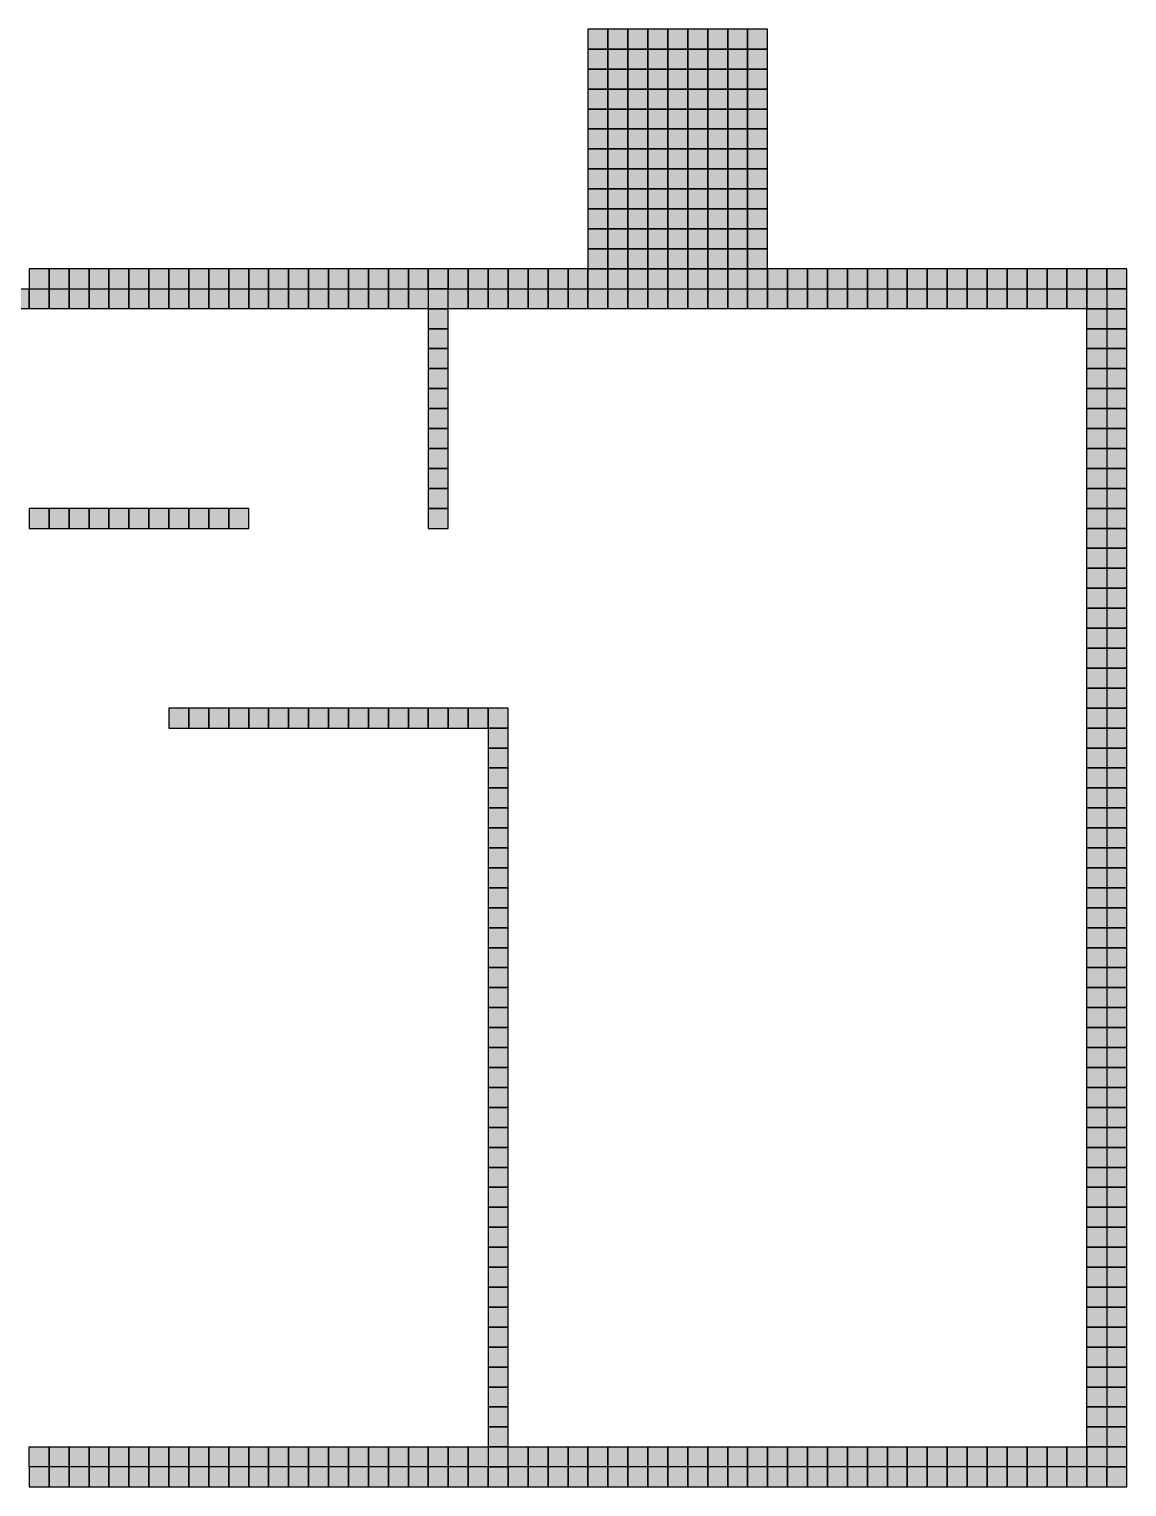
# Model space of a CAD drawing. Header units: inches. Extents: x 0.37 to 8.87, y 0.17 to 7.47.
# Drawn here: x 3.37 to 8.87, y 0.17 to 7.47 of the extents above; entities that cross this region are included whole.
import ezdxf

# ---------------------------------------------------------------- set-up
doc = ezdxf.new("R2010")
doc.units = ezdxf.units.IN
doc.header["$MEASUREMENT"] = 0
doc.layers.add('GRILLA PIXEL', color=7, linetype='Continuous')

# ---------------------------------------------------------------- blocks, each defined once
blk = doc.blocks.new('0-255-255-31-Muro alto')
at = {"layer": 'GRILLA PIXEL', "true_color": 0xffff1f}
h = blk.add_hatch(color=2, dxfattribs=at)
h.dxf.hatch_style = 1
h.paths.add_polyline_path([(0, 0), (-0.1, 0), (-0.1, -0.1), (0, -0.1)])
blk.add_lwpolyline([(-0.1, 0), (-0.1, -0.1), (0, -0.1), (0, 0)], close=True)
blk = doc.blocks.new('0-3-160-22-Ventana comun')
at = {"layer": 'GRILLA PIXEL', "true_color": 0x03a016}
h = blk.add_hatch(color=104, dxfattribs=at)
h.dxf.hatch_style = 1
h.paths.add_polyline_path([(0, 0), (-0.1, 0), (-0.1, -0.1), (0, -0.1)])
blk.add_lwpolyline([(-0.1, 0), (-0.1, -0.1), (0, -0.1), (0, 0)], close=True)
blk = doc.blocks.new('0-203-204-205-Ventana principal')
at = {"layer": 'GRILLA PIXEL', "true_color": 0xcbcccd}
h = blk.add_hatch(color=254, dxfattribs=at)
h.dxf.hatch_style = 1
h.paths.add_polyline_path([(0, 0), (-0.1, 0), (-0.1, -0.1), (0, -0.1)])
blk.add_lwpolyline([(-0.1, 0), (-0.1, -0.1), (0, -0.1), (0, 0)], close=True)
blk = doc.blocks.new('0-5-68-255-Muro inicio conexion')
at = {"layer": 'GRILLA PIXEL', "true_color": 0x0544ff}
h = blk.add_hatch(color=160, dxfattribs=at)
h.dxf.hatch_style = 1
h.paths.add_polyline_path([(0, 0), (-0.1, 0), (-0.1, -0.1), (0, -0.1)])
blk.add_lwpolyline([(-0.1, 0), (-0.1, -0.1), (0, -0.1), (0, 0)], close=True)
blk = doc.blocks.new('0-63-149-253-Muro fichas extremo')
at = {"layer": 'GRILLA PIXEL', "true_color": 0x3f95fd}
h = blk.add_hatch(color=153, dxfattribs=at)
h.dxf.hatch_style = 1
h.paths.add_polyline_path([(0, 0), (-0.1, 0), (-0.1, -0.1), (0, -0.1)])
blk.add_lwpolyline([(-0.1, 0), (-0.1, -0.1), (0, -0.1), (0, 0)], close=True)
blk = doc.blocks.new('1-125-217-63-auxiliar  ingresos')
at = {"layer": 'GRILLA PIXEL', "true_color": 0x7dd93f}
h = blk.add_hatch(color=83, dxfattribs=at)
h.dxf.hatch_style = 1
h.paths.add_polyline_path([(0, 0), (-0.1, 0), (-0.1, -0.1), (0, -0.1)])
blk.add_lwpolyline([(-0.1, 0), (-0.1, -0.1), (0, -0.1), (0, 0)], close=True)
blk = doc.blocks.new('0-255-31-255-Puerta ingreso')
at = {"layer": 'GRILLA PIXEL', "true_color": 0xff1fff}
h = blk.add_hatch(color=6, dxfattribs=at)
h.dxf.hatch_style = 1
h.paths.add_polyline_path([(0, 0), (-0.1, 0), (-0.1, -0.1), (0, -0.1)])
blk.add_lwpolyline([(-0.1, 0), (-0.1, -0.1), (0, -0.1), (0, 0)], close=True)
blk = doc.blocks.new('0-41-168-149-Muro sanitario')
at = {"layer": 'GRILLA PIXEL', "true_color": 0x29a895}
h = blk.add_hatch(color=135, dxfattribs=at)
h.dxf.hatch_style = 1
h.paths.add_polyline_path([(0, 0), (-0.1, 0), (-0.1, -0.1), (0, -0.1)])
blk.add_lwpolyline([(-0.1, 0), (-0.1, -0.1), (0, -0.1), (0, 0)], close=True)
blk = doc.blocks.new('0-0-28-112-Muro auxiliar fichas esquinas')
at = {"layer": 'GRILLA PIXEL', "true_color": 0x001c70}
h = blk.add_hatch(color=166, dxfattribs=at)
h.dxf.hatch_style = 1
h.paths.add_polyline_path([(0, 0), (-0.1, 0), (-0.1, -0.1), (0, -0.1)])
blk.add_lwpolyline([(-0.1, 0), (-0.1, -0.1), (0, -0.1), (0, 0)], close=True)
blk = doc.blocks.new('1-99-100-102-auxiliar lado interno')
at = {"lineweight": 70, "true_color": 0x636466}
h = blk.add_hatch(color=251, dxfattribs=at)
h.dxf.hatch_style = 1
h.paths.add_polyline_path([(-0.1, -0.1), (-0.1, 0), (0, 0), (0, -0.1)])
blk.add_lwpolyline([(0, 0), (0, -0.1), (-0.1, -0.1), (-0.1, 0)], close=True)
blk = doc.blocks.new('pixel extremo ventana')
h = blk.add_hatch(color=136)
h.dxf.hatch_style = 1
h.paths.add_polyline_path([(0, 0), (-0.1, 0), (-0.1, -0.1), (0, -0.1)])
blk.add_lwpolyline([(-0.1, 0), (-0.1, -0.1), (0, -0.1), (0, 0)], close=True)

msp = doc.modelspace()

# ---------------------------------------------------------------- block references
for name, p in [('1-125-217-63-auxiliar  ingresos', (6.2655, 7.4671)), ('1-125-217-63-auxiliar  ingresos', (6.3655, 7.4671)), ('1-125-217-63-auxiliar  ingresos', (6.4655, 7.4671)), ('1-125-217-63-auxiliar  ingresos', (6.5655, 7.4671)), ('1-125-217-63-auxiliar  ingresos', (6.6655, 7.4671)), ('1-125-217-63-auxiliar  ingresos', (6.7655, 7.4671)), ('1-125-217-63-auxiliar  ingresos', (6.8655, 7.4671)), ('1-125-217-63-auxiliar  ingresos', (6.9655, 7.4671)), ('1-125-217-63-auxiliar  ingresos', (7.0655, 7.4671)), ('1-125-217-63-auxiliar  ingresos', (6.2655, 7.3671)), ('1-125-217-63-auxiliar  ingresos', (6.3655, 7.3671)), ('1-125-217-63-auxiliar  ingresos', (6.4655, 7.3671)), ('1-125-217-63-auxiliar  ingresos', (6.5655, 7.3671)), ('1-125-217-63-auxiliar  ingresos', (6.6655, 7.3671)), ('1-125-217-63-auxiliar  ingresos', (6.7655, 7.3671)), ('1-125-217-63-auxiliar  ingresos', (6.8655, 7.3671)), ('1-125-217-63-auxiliar  ingresos', (6.9655, 7.3671)), ('1-125-217-63-auxiliar  ingresos', (7.0655, 7.3671)), ('1-125-217-63-auxiliar  ingresos', (6.2655, 7.2671)), ('1-125-217-63-auxiliar  ingresos', (6.3655, 7.2671)), ('1-125-217-63-auxiliar  ingresos', (6.4655, 7.2671)), ('1-125-217-63-auxiliar  ingresos', (6.5655, 7.2671)), ('1-125-217-63-auxiliar  ingresos', (6.6655, 7.2671)), ('1-125-217-63-auxiliar  ingresos', (6.7655, 7.2671)), ('1-125-217-63-auxiliar  ingresos', (6.8655, 7.2671)), ('1-125-217-63-auxiliar  ingresos', (6.9655, 7.2671)), ('1-125-217-63-auxiliar  ingresos', (7.0655, 7.2671)), ('1-125-217-63-auxiliar  ingresos', (6.2655, 7.1671)), ('1-125-217-63-auxiliar  ingresos', (6.3655, 7.1671)), ('1-125-217-63-auxiliar  ingresos', (6.4655, 7.1671)), ('1-125-217-63-auxiliar  ingresos', (6.5655, 7.1671)), ('1-125-217-63-auxiliar  ingresos', (6.6655, 7.1671)), ('1-125-217-63-auxiliar  ingresos', (6.7655, 7.1671)), ('1-125-217-63-auxiliar  ingresos', (6.8655, 7.1671)), ('1-125-217-63-auxiliar  ingresos', (6.9655, 7.1671)), ('1-125-217-63-auxiliar  ingresos', (7.0655, 7.1671)), ('1-125-217-63-auxiliar  ingresos', (6.2655, 7.0671)), ('1-125-217-63-auxiliar  ingresos', (6.3655, 7.0671)), ('1-125-217-63-auxiliar  ingresos', (6.4655, 7.0671)), ('1-125-217-63-auxiliar  ingresos', (6.5655, 7.0671)), ('1-125-217-63-auxiliar  ingresos', (6.6655, 7.0671)), ('1-125-217-63-auxiliar  ingresos', (6.7655, 7.0671)), ('1-125-217-63-auxiliar  ingresos', (6.8655, 7.0671)), ('1-125-217-63-auxiliar  ingresos', (6.9655, 7.0671)), ('1-125-217-63-auxiliar  ingresos', (7.0655, 7.0671)), ('1-125-217-63-auxiliar  ingresos', (6.2655, 6.9671)), ('1-125-217-63-auxiliar  ingresos', (6.3655, 6.9671)), ('1-125-217-63-auxiliar  ingresos', (6.4655, 6.9671)), ('1-125-217-63-auxiliar  ingresos', (6.5655, 6.9671)), ('1-125-217-63-auxiliar  ingresos', (6.6655, 6.9671)), ('1-125-217-63-auxiliar  ingresos', (6.7655, 6.9671)), ('1-125-217-63-auxiliar  ingresos', (6.8655, 6.9671)), ('1-125-217-63-auxiliar  ingresos', (6.9655, 6.9671)), ('1-125-217-63-auxiliar  ingresos', (7.0655, 6.9671)), ('1-125-217-63-auxiliar  ingresos', (6.2655, 6.8671)), ('1-125-217-63-auxiliar  ingresos', (6.3655, 6.8671)), ('1-125-217-63-auxiliar  ingresos', (6.4655, 6.8671)), ('1-125-217-63-auxiliar  ingresos', (6.5655, 6.8671)), ('1-125-217-63-auxiliar  ingresos', (6.6655, 6.8671)), ('1-125-217-63-auxiliar  ingresos', (6.7655, 6.8671)), ('1-125-217-63-auxiliar  ingresos', (6.8655, 6.8671)), ('1-125-217-63-auxiliar  ingresos', (6.9655, 6.8671)), ('1-125-217-63-auxiliar  ingresos', (7.0655, 6.8671)), ('1-125-217-63-auxiliar  ingresos', (6.2655, 6.7671)), ('1-125-217-63-auxiliar  ingresos', (6.3655, 6.7671)), ('1-125-217-63-auxiliar  ingresos', (6.4655, 6.7671)), ('1-125-217-63-auxiliar  ingresos', (6.5655, 6.7671)), ('1-125-217-63-auxiliar  ingresos', (6.6655, 6.7671)), ('1-125-217-63-auxiliar  ingresos', (6.7655, 6.7671)), ('1-125-217-63-auxiliar  ingresos', (6.8655, 6.7671)), ('1-125-217-63-auxiliar  ingresos', (6.9655, 6.7671)), ('1-125-217-63-auxiliar  ingresos', (7.0655, 6.7671)), ('1-125-217-63-auxiliar  ingresos', (6.2655, 6.6671)), ('1-125-217-63-auxiliar  ingresos', (6.3655, 6.6671)), ('1-125-217-63-auxiliar  ingresos', (6.4655, 6.6671)), ('1-125-217-63-auxiliar  ingresos', (6.5655, 6.6671)), ('1-125-217-63-auxiliar  ingresos', (6.6655, 6.6671)), ('1-125-217-63-auxiliar  ingresos', (6.7655, 6.6671)), ('1-125-217-63-auxiliar  ingresos', (6.8655, 6.6671)), ('1-125-217-63-auxiliar  ingresos', (6.9655, 6.6671)), ('1-125-217-63-auxiliar  ingresos', (7.0655, 6.6671)), ('1-125-217-63-auxiliar  ingresos', (6.2655, 6.5671)), ('1-125-217-63-auxiliar  ingresos', (6.3655, 6.5671)), ('1-125-217-63-auxiliar  ingresos', (6.4655, 6.5671)), ('1-125-217-63-auxiliar  ingresos', (6.5655, 6.5671)), ('1-125-217-63-auxiliar  ingresos', (6.6655, 6.5671)), ('1-125-217-63-auxiliar  ingresos', (6.7655, 6.5671)), ('1-125-217-63-auxiliar  ingresos', (6.8655, 6.5671)), ('1-125-217-63-auxiliar  ingresos', (6.9655, 6.5671)), ('1-125-217-63-auxiliar  ingresos', (7.0655, 6.5671)), ('1-125-217-63-auxiliar  ingresos', (6.2655, 6.4671)), ('1-125-217-63-auxiliar  ingresos', (6.3655, 6.4671)), ('1-125-217-63-auxiliar  ingresos', (6.4655, 6.4671)), ('1-125-217-63-auxiliar  ingresos', (6.5655, 6.4671)), ('1-125-217-63-auxiliar  ingresos', (6.6655, 6.4671)), ('1-125-217-63-auxiliar  ingresos', (6.7655, 6.4671)), ('1-125-217-63-auxiliar  ingresos', (6.8655, 6.4671)), ('1-125-217-63-auxiliar  ingresos', (6.9655, 6.4671)), ('1-125-217-63-auxiliar  ingresos', (7.0655, 6.4671)), ('1-125-217-63-auxiliar  ingresos', (6.2655, 6.3671)), ('1-125-217-63-auxiliar  ingresos', (6.3655, 6.3671)), ('1-125-217-63-auxiliar  ingresos', (6.4655, 6.3671)), ('1-125-217-63-auxiliar  ingresos', (6.5655, 6.3671)), ('1-125-217-63-auxiliar  ingresos', (6.6655, 6.3671)), ('1-125-217-63-auxiliar  ingresos', (6.7655, 6.3671)), ('1-125-217-63-auxiliar  ingresos', (6.8655, 6.3671)), ('1-125-217-63-auxiliar  ingresos', (6.9655, 6.3671)), ('1-125-217-63-auxiliar  ingresos', (7.0655, 6.3671)), ('0-255-255-31-Muro alto', (3.4655, 6.2671)), ('0-255-255-31-Muro alto', (3.5655, 6.2671)), ('0-255-255-31-Muro alto', (3.6655, 6.2671)), ('0-255-255-31-Muro alto', (3.7655, 6.2671)), ('0-255-255-31-Muro alto', (3.8655, 6.2671)), ('0-255-255-31-Muro alto', (3.9655, 6.2671)), ('0-255-255-31-Muro alto', (4.0655, 6.2671)), ('0-255-255-31-Muro alto', (4.1655, 6.2671)), ('0-255-255-31-Muro alto', (4.2655, 6.2671)), ('0-255-255-31-Muro alto', (4.3655, 6.2671)), ('0-255-255-31-Muro alto', (4.4655, 6.2671)), ('0-255-255-31-Muro alto', (4.5655, 6.2671)), ('0-255-255-31-Muro alto', (4.6655, 6.2671)), ('0-255-255-31-Muro alto', (4.7655, 6.2671)), ('0-255-255-31-Muro alto', (4.8655, 6.2671)), ('0-255-255-31-Muro alto', (4.9655, 6.2671)), ('0-255-255-31-Muro alto', (5.0655, 6.2671)), ('0-255-255-31-Muro alto', (5.1655, 6.2671)), ('0-255-255-31-Muro alto', (5.2655, 6.2671)), ('0-255-255-31-Muro alto', (5.3655, 6.2671)), ('0-255-255-31-Muro alto', (5.4655, 6.2671)), ('0-255-255-31-Muro alto', (5.5655, 6.2671)), ('0-255-255-31-Muro alto', (5.6655, 6.2671)), ('0-255-255-31-Muro alto', (5.7655, 6.2671)), ('0-255-255-31-Muro alto', (5.8655, 6.2671)), ('0-255-255-31-Muro alto', (5.9655, 6.2671)), ('0-255-255-31-Muro alto', (6.0655, 6.2671)), ('0-255-255-31-Muro alto', (6.1655, 6.2671)), ('0-255-31-255-Puerta ingreso', (6.2655, 6.2671)), ('0-255-31-255-Puerta ingreso', (6.3655, 6.2671)), ('0-255-31-255-Puerta ingreso', (6.4655, 6.2671)), ('0-255-31-255-Puerta ingreso', (6.5655, 6.2671)), ('0-255-31-255-Puerta ingreso', (6.6655, 6.2671)), ('0-255-31-255-Puerta ingreso', (6.7655, 6.2671)), ('0-255-31-255-Puerta ingreso', (6.8655, 6.2671)), ('0-255-31-255-Puerta ingreso', (6.9655, 6.2671)), ('0-255-31-255-Puerta ingreso', (7.0655, 6.2671)), ('0-255-255-31-Muro alto', (7.1655, 6.2671)), ('0-41-168-149-Muro sanitario', (7.2655, 6.2671)), ('0-41-168-149-Muro sanitario', (7.3655, 6.2671)), ('0-41-168-149-Muro sanitario', (7.4655, 6.2671)), ('0-41-168-149-Muro sanitario', (7.5655, 6.2671)), ('0-41-168-149-Muro sanitario', (7.6655, 6.2671)), ('0-41-168-149-Muro sanitario', (7.7655, 6.2671)), ('0-41-168-149-Muro sanitario', (7.8655, 6.2671)), ('0-41-168-149-Muro sanitario', (7.9655, 6.2671)), ('0-41-168-149-Muro sanitario', (8.0655, 6.2671)), ('0-41-168-149-Muro sanitario', (8.1655, 6.2671)), ('0-41-168-149-Muro sanitario', (8.2655, 6.2671)), ('0-41-168-149-Muro sanitario', (8.3655, 6.2671)), ('0-41-168-149-Muro sanitario', (8.4655, 6.2671)), ('0-41-168-149-Muro sanitario', (8.5655, 6.2671)), ('0-41-168-149-Muro sanitario', (8.6655, 6.2671)), ('0-41-168-149-Muro sanitario', (8.7655, 6.2671)), ('0-5-68-255-Muro inicio conexion', (8.8655, 6.2671)), ('1-99-100-102-auxiliar lado interno', (3.3655, 6.1671)), ('1-99-100-102-auxiliar lado interno', (3.4655, 6.1671)), ('1-99-100-102-auxiliar lado interno', (3.5655, 6.1671)), ('1-99-100-102-auxiliar lado interno', (3.6655, 6.1671)), ('1-99-100-102-auxiliar lado interno', (3.7655, 6.1671)), ('1-99-100-102-auxiliar lado interno', (3.8655, 6.1671)), ('1-99-100-102-auxiliar lado interno', (3.9655, 6.1671)), ('1-99-100-102-auxiliar lado interno', (4.0655, 6.1671)), ('1-99-100-102-auxiliar lado interno', (4.1655, 6.1671)), ('1-99-100-102-auxiliar lado interno', (4.2655, 6.1671)), ('1-99-100-102-auxiliar lado interno', (4.3655, 6.1671)), ('1-99-100-102-auxiliar lado interno', (4.4655, 6.1671)), ('1-99-100-102-auxiliar lado interno', (4.5655, 6.1671)), ('1-99-100-102-auxiliar lado interno', (4.6655, 6.1671)), ('1-99-100-102-auxiliar lado interno', (4.7655, 6.1671)), ('1-99-100-102-auxiliar lado interno', (4.8655, 6.1671)), ('1-99-100-102-auxiliar lado interno', (4.9655, 6.1671)), ('1-99-100-102-auxiliar lado interno', (5.0655, 6.1671)), ('1-99-100-102-auxiliar lado interno', (5.1655, 6.1671)), ('1-99-100-102-auxiliar lado interno', (5.2655, 6.1671)), ('1-99-100-102-auxiliar lado interno', (5.3655, 6.1671)), ('0-255-255-31-Muro alto', (5.4655, 6.1671)), ('1-99-100-102-auxiliar lado interno', (5.5655, 6.1671)), ('1-99-100-102-auxiliar lado interno', (5.6655, 6.1671)), ('1-99-100-102-auxiliar lado interno', (5.7655, 6.1671)), ('1-99-100-102-auxiliar lado interno', (5.8655, 6.1671)), ('1-99-100-102-auxiliar lado interno', (5.9655, 6.1671)), ('1-99-100-102-auxiliar lado interno', (6.0655, 6.1671)), ('1-99-100-102-auxiliar lado interno', (6.1655, 6.1671)), ('1-99-100-102-auxiliar lado interno', (6.2655, 6.1671)), ('1-99-100-102-auxiliar lado interno', (6.3655, 6.1671)), ('1-99-100-102-auxiliar lado interno', (6.4655, 6.1671)), ('1-99-100-102-auxiliar lado interno', (6.5655, 6.1671)), ('1-99-100-102-auxiliar lado interno', (6.6655, 6.1671)), ('1-99-100-102-auxiliar lado interno', (6.7655, 6.1671)), ('1-99-100-102-auxiliar lado interno', (6.8655, 6.1671)), ('1-99-100-102-auxiliar lado interno', (6.9655, 6.1671)), ('1-99-100-102-auxiliar lado interno', (7.0655, 6.1671)), ('1-99-100-102-auxiliar lado interno', (7.1655, 6.1671)), ('1-99-100-102-auxiliar lado interno', (7.2655, 6.1671)), ('1-99-100-102-auxiliar lado interno', (7.3655, 6.1671)), ('1-99-100-102-auxiliar lado interno', (7.4655, 6.1671)), ('1-99-100-102-auxiliar lado interno', (7.5655, 6.1671)), ('1-99-100-102-auxiliar lado interno', (7.6655, 6.1671)), ('1-99-100-102-auxiliar lado interno', (7.7655, 6.1671)), ('1-99-100-102-auxiliar lado interno', (7.8655, 6.1671)), ('1-99-100-102-auxiliar lado interno', (7.9655, 6.1671)), ('1-99-100-102-auxiliar lado interno', (8.0655, 6.1671)), ('1-99-100-102-auxiliar lado interno', (8.1655, 6.1671)), ('1-99-100-102-auxiliar lado interno', (8.2655, 6.1671)), ('1-99-100-102-auxiliar lado interno', (8.3655, 6.1671)), ('1-99-100-102-auxiliar lado interno', (8.4655, 6.1671)), ('1-99-100-102-auxiliar lado interno', (8.5655, 6.1671)), ('1-99-100-102-auxiliar lado interno', (8.6655, 6.1671)), ('1-99-100-102-auxiliar lado interno', (8.7655, 6.1671)), ('0-5-68-255-Muro inicio conexion', (8.8655, 6.1671)), ('0-255-255-31-Muro alto', (5.4655, 6.0671)), ('1-99-100-102-auxiliar lado interno', (8.7655, 6.0671)), ('0-63-149-253-Muro fichas extremo', (8.8655, 6.0671)), ('0-255-255-31-Muro alto', (5.4655, 5.9671)), ('1-99-100-102-auxiliar lado interno', (8.7655, 5.9671)), ('0-255-255-31-Muro alto', (8.8655, 5.9671)), ('0-255-255-31-Muro alto', (5.4655, 5.8671)), ('1-99-100-102-auxiliar lado interno', (8.7655, 5.8671)), ('0-255-255-31-Muro alto', (8.8655, 5.8671)), ('0-255-255-31-Muro alto', (5.4655, 5.7671)), ('1-99-100-102-auxiliar lado interno', (8.7655, 5.7671)), ('0-255-255-31-Muro alto', (8.8655, 5.7671)), ('0-255-255-31-Muro alto', (5.4655, 5.6671)), ('1-99-100-102-auxiliar lado interno', (8.7655, 5.6671)), ('0-255-255-31-Muro alto', (8.8655, 5.6671)), ('0-255-255-31-Muro alto', (5.4655, 5.5671)), ('1-99-100-102-auxiliar lado interno', (8.7655, 5.5671)), ('0-255-255-31-Muro alto', (8.8655, 5.5671)), ('0-255-255-31-Muro alto', (5.4655, 5.4671)), ('1-99-100-102-auxiliar lado interno', (8.7655, 5.4671)), ('0-255-255-31-Muro alto', (8.8655, 5.4671)), ('0-255-255-31-Muro alto', (5.4655, 5.3671)), ('1-99-100-102-auxiliar lado interno', (8.7655, 5.3671)), ('0-255-255-31-Muro alto', (8.8655, 5.3671)), ('0-255-255-31-Muro alto', (5.4655, 5.2671)), ('1-99-100-102-auxiliar lado interno', (8.7655, 5.2671)), ('0-255-255-31-Muro alto', (8.8655, 5.2671)), ('0-255-255-31-Muro alto', (5.4655, 5.1671)), ('1-99-100-102-auxiliar lado interno', (8.7655, 5.1671)), ('0-255-255-31-Muro alto', (8.8655, 5.1671)), ('0-255-255-31-Muro alto', (3.4655, 5.0671)), ('0-255-255-31-Muro alto', (3.5655, 5.0671)), ('0-255-255-31-Muro alto', (3.6655, 5.0671)), ('0-255-255-31-Muro alto', (3.7655, 5.0671)), ('0-255-255-31-Muro alto', (3.8655, 5.0671)), ('0-255-255-31-Muro alto', (3.9655, 5.0671)), ('0-255-255-31-Muro alto', (4.0655, 5.0671)), ('0-255-255-31-Muro alto', (4.1655, 5.0671)), ('0-255-255-31-Muro alto', (4.2655, 5.0671)), ('0-255-255-31-Muro alto', (4.3655, 5.0671)), ('0-255-255-31-Muro alto', (4.4655, 5.0671)), ('0-255-255-31-Muro alto', (5.4655, 5.0671)), ('1-99-100-102-auxiliar lado interno', (8.7655, 5.0671)), ('0-255-255-31-Muro alto', (8.8655, 5.0671)), ('1-99-100-102-auxiliar lado interno', (8.7655, 4.9671)), ('0-255-255-31-Muro alto', (8.8655, 4.9671)), ('1-99-100-102-auxiliar lado interno', (8.7655, 4.8671)), ('0-255-255-31-Muro alto', (8.8655, 4.8671)), ('1-99-100-102-auxiliar lado interno', (8.7655, 4.7671)), ('0-255-255-31-Muro alto', (8.8655, 4.7671)), ('1-99-100-102-auxiliar lado interno', (8.7655, 4.6671)), ('0-255-255-31-Muro alto', (8.8655, 4.6671)), ('1-99-100-102-auxiliar lado interno', (8.7655, 4.5671)), ('0-255-255-31-Muro alto', (8.8655, 4.5671)), ('1-99-100-102-auxiliar lado interno', (8.7655, 4.4671)), ('0-255-255-31-Muro alto', (8.8655, 4.4671)), ('1-99-100-102-auxiliar lado interno', (8.7655, 4.3671)), ('0-255-255-31-Muro alto', (8.8655, 4.3671)), ('1-99-100-102-auxiliar lado interno', (8.7655, 4.2671)), ('0-255-255-31-Muro alto', (8.8655, 4.2671)), ('1-99-100-102-auxiliar lado interno', (8.7655, 4.1671)), ('0-255-255-31-Muro alto', (8.8655, 4.1671)), ('0-255-255-31-Muro alto', (4.1655, 4.0671)), ('0-255-255-31-Muro alto', (4.2655, 4.0671)), ('0-255-255-31-Muro alto', (4.3655, 4.0671)), ('0-255-255-31-Muro alto', (4.4655, 4.0671)), ('0-255-255-31-Muro alto', (4.5655, 4.0671)), ('0-255-255-31-Muro alto', (4.6655, 4.0671)), ('0-255-255-31-Muro alto', (4.7655, 4.0671)), ('0-255-255-31-Muro alto', (4.8655, 4.0671)), ('0-255-255-31-Muro alto', (4.9655, 4.0671)), ('0-255-255-31-Muro alto', (5.0655, 4.0671)), ('0-255-255-31-Muro alto', (5.1655, 4.0671)), ('0-255-255-31-Muro alto', (5.2655, 4.0671)), ('0-255-255-31-Muro alto', (5.3655, 4.0671)), ('0-255-255-31-Muro alto', (5.4655, 4.0671)), ('0-255-255-31-Muro alto', (5.5655, 4.0671)), ('0-255-255-31-Muro alto', (5.6655, 4.0671)), ('0-255-255-31-Muro alto', (5.7655, 4.0671)), ('1-99-100-102-auxiliar lado interno', (8.7655, 4.0671)), ('0-255-255-31-Muro alto', (8.8655, 4.0671)), ('0-255-255-31-Muro alto', (5.7655, 3.9671)), ('1-99-100-102-auxiliar lado interno', (8.7655, 3.9671)), ('0-255-255-31-Muro alto', (8.8655, 3.9671)), ('0-255-255-31-Muro alto', (5.7655, 3.8671)), ('1-99-100-102-auxiliar lado interno', (8.7655, 3.8671)), ('0-255-255-31-Muro alto', (8.8655, 3.8671)), ('0-255-255-31-Muro alto', (5.7655, 3.7671)), ('1-99-100-102-auxiliar lado interno', (8.7655, 3.7671)), ('0-255-255-31-Muro alto', (8.8655, 3.7671)), ('0-255-255-31-Muro alto', (5.7655, 3.6671)), ('1-99-100-102-auxiliar lado interno', (8.7655, 3.6671)), ('0-255-255-31-Muro alto', (8.8655, 3.6671)), ('0-255-255-31-Muro alto', (5.7655, 3.5671)), ('1-99-100-102-auxiliar lado interno', (8.7655, 3.5671)), ('0-255-255-31-Muro alto', (8.8655, 3.5671)), ('0-255-255-31-Muro alto', (5.7655, 3.4671)), ('1-99-100-102-auxiliar lado interno', (8.7655, 3.4671)), ('0-255-255-31-Muro alto', (8.8655, 3.4671)), ('0-255-255-31-Muro alto', (5.7655, 3.3671)), ('1-99-100-102-auxiliar lado interno', (8.7655, 3.3671)), ('0-255-255-31-Muro alto', (8.8655, 3.3671)), ('0-255-255-31-Muro alto', (5.7655, 3.2671)), ('1-99-100-102-auxiliar lado interno', (8.7655, 3.2671)), ('0-255-255-31-Muro alto', (8.8655, 3.2671)), ('0-255-255-31-Muro alto', (5.7655, 3.1671)), ('1-99-100-102-auxiliar lado interno', (8.7655, 3.1671)), ('0-255-255-31-Muro alto', (8.8655, 3.1671)), ('0-255-255-31-Muro alto', (5.7655, 3.0671)), ('1-99-100-102-auxiliar lado interno', (8.7655, 3.0671)), ('0-255-255-31-Muro alto', (8.8655, 3.0671)), ('0-255-255-31-Muro alto', (5.7655, 2.9671)), ('1-99-100-102-auxiliar lado interno', (8.7655, 2.9671)), ('0-255-255-31-Muro alto', (8.8655, 2.9671)), ('0-255-255-31-Muro alto', (5.7655, 2.8671)), ('1-99-100-102-auxiliar lado interno', (8.7655, 2.8671)), ('0-255-255-31-Muro alto', (8.8655, 2.8671)), ('0-255-255-31-Muro alto', (5.7655, 2.7671)), ('1-99-100-102-auxiliar lado interno', (8.7655, 2.7671)), ('0-255-255-31-Muro alto', (8.8655, 2.7671)), ('0-255-255-31-Muro alto', (5.7655, 2.6671)), ('1-99-100-102-auxiliar lado interno', (8.7655, 2.6671)), ('0-255-255-31-Muro alto', (8.8655, 2.6671)), ('0-255-255-31-Muro alto', (5.7655, 2.5671)), ('1-99-100-102-auxiliar lado interno', (8.7655, 2.5671)), ('0-255-255-31-Muro alto', (8.8655, 2.5671)), ('0-255-255-31-Muro alto', (5.7655, 2.4671)), ('1-99-100-102-auxiliar lado interno', (8.7655, 2.4671)), ('0-255-255-31-Muro alto', (8.8655, 2.4671)), ('0-255-255-31-Muro alto', (5.7655, 2.3671)), ('1-99-100-102-auxiliar lado interno', (8.7655, 2.3671)), ('0-255-255-31-Muro alto', (8.8655, 2.3671)), ('0-255-255-31-Muro alto', (5.7655, 2.2671)), ('1-99-100-102-auxiliar lado interno', (8.7655, 2.2671)), ('0-255-255-31-Muro alto', (8.8655, 2.2671)), ('0-255-255-31-Muro alto', (5.7655, 2.1671)), ('1-99-100-102-auxiliar lado interno', (8.7655, 2.1671)), ('0-255-255-31-Muro alto', (8.8655, 2.1671)), ('0-255-255-31-Muro alto', (5.7655, 2.0671)), ('1-99-100-102-auxiliar lado interno', (8.7655, 2.0671)), ('0-255-255-31-Muro alto', (8.8655, 2.0671)), ('0-255-255-31-Muro alto', (5.7655, 1.9671)), ('1-99-100-102-auxiliar lado interno', (8.7655, 1.9671)), ('0-255-255-31-Muro alto', (8.8655, 1.9671)), ('0-255-255-31-Muro alto', (5.7655, 1.8671)), ('1-99-100-102-auxiliar lado interno', (8.7655, 1.8671)), ('0-255-255-31-Muro alto', (8.8655, 1.8671)), ('0-255-255-31-Muro alto', (5.7655, 1.7671)), ('1-99-100-102-auxiliar lado interno', (8.7655, 1.7671)), ('0-255-255-31-Muro alto', (8.8655, 1.7671)), ('0-255-255-31-Muro alto', (5.7655, 1.6671)), ('1-99-100-102-auxiliar lado interno', (8.7655, 1.6671)), ('0-255-255-31-Muro alto', (8.8655, 1.6671)), ('0-255-255-31-Muro alto', (5.7655, 1.5671)), ('1-99-100-102-auxiliar lado interno', (8.7655, 1.5671)), ('0-255-255-31-Muro alto', (8.8655, 1.5671)), ('0-255-255-31-Muro alto', (5.7655, 1.4671)), ('1-99-100-102-auxiliar lado interno', (8.7655, 1.4671)), ('0-255-255-31-Muro alto', (8.8655, 1.4671)), ('0-255-255-31-Muro alto', (5.7655, 1.3671)), ('1-99-100-102-auxiliar lado interno', (8.7655, 1.3671)), ('0-255-255-31-Muro alto', (8.8655, 1.3671)), ('0-255-255-31-Muro alto', (5.7655, 1.2671)), ('1-99-100-102-auxiliar lado interno', (8.7655, 1.2671)), ('0-255-255-31-Muro alto', (8.8655, 1.2671)), ('0-255-255-31-Muro alto', (5.7655, 1.1671)), ('1-99-100-102-auxiliar lado interno', (8.7655, 1.1671)), ('0-255-255-31-Muro alto', (8.8655, 1.1671)), ('0-255-255-31-Muro alto', (5.7655, 1.0671)), ('1-99-100-102-auxiliar lado interno', (8.7655, 1.0671)), ('0-255-255-31-Muro alto', (8.8655, 1.0671)), ('0-255-255-31-Muro alto', (5.7655, 0.9671)), ('1-99-100-102-auxiliar lado interno', (8.7655, 0.9671)), ('0-255-255-31-Muro alto', (8.8655, 0.9671)), ('0-255-255-31-Muro alto', (5.7655, 0.8671)), ('1-99-100-102-auxiliar lado interno', (8.7655, 0.8671)), ('0-255-255-31-Muro alto', (8.8655, 0.8671)), ('0-255-255-31-Muro alto', (5.7655, 0.7671)), ('1-99-100-102-auxiliar lado interno', (8.7655, 0.7671)), ('0-255-255-31-Muro alto', (8.8655, 0.7671)), ('0-255-255-31-Muro alto', (5.7655, 0.6671)), ('1-99-100-102-auxiliar lado interno', (8.7655, 0.6671)), ('0-255-255-31-Muro alto', (8.8655, 0.6671)), ('0-255-255-31-Muro alto', (5.7655, 0.5671)), ('1-99-100-102-auxiliar lado interno', (8.7655, 0.5671)), ('0-255-255-31-Muro alto', (8.8655, 0.5671)), ('0-255-255-31-Muro alto', (5.7655, 0.4671)), ('1-99-100-102-auxiliar lado interno', (8.7655, 0.4671)), ('0-255-255-31-Muro alto', (8.8655, 0.4671)), ('1-99-100-102-auxiliar lado interno', (3.4655, 0.3671)), ('1-99-100-102-auxiliar lado interno', (3.5655, 0.3671)), ('1-99-100-102-auxiliar lado interno', (3.6655, 0.3671)), ('1-99-100-102-auxiliar lado interno', (3.7655, 0.3671)), ('1-99-100-102-auxiliar lado interno', (3.8655, 0.3671)), ('1-99-100-102-auxiliar lado interno', (3.9655, 0.3671)), ('1-99-100-102-auxiliar lado interno', (4.0655, 0.3671)), ('1-99-100-102-auxiliar lado interno', (4.1655, 0.3671)), ('1-99-100-102-auxiliar lado interno', (4.2655, 0.3671)), ('1-99-100-102-auxiliar lado interno', (4.3655, 0.3671)), ('1-99-100-102-auxiliar lado interno', (4.4655, 0.3671)), ('1-99-100-102-auxiliar lado interno', (4.5655, 0.3671)), ('1-99-100-102-auxiliar lado interno', (4.6655, 0.3671)), ('1-99-100-102-auxiliar lado interno', (4.7655, 0.3671)), ('1-99-100-102-auxiliar lado interno', (4.8655, 0.3671)), ('1-99-100-102-auxiliar lado interno', (4.9655, 0.3671)), ('1-99-100-102-auxiliar lado interno', (5.0655, 0.3671)), ('1-99-100-102-auxiliar lado interno', (5.1655, 0.3671)), ('1-99-100-102-auxiliar lado interno', (5.2655, 0.3671)), ('1-99-100-102-auxiliar lado interno', (5.3655, 0.3671)), ('1-99-100-102-auxiliar lado interno', (5.4655, 0.3671)), ('1-99-100-102-auxiliar lado interno', (5.5655, 0.3671)), ('1-99-100-102-auxiliar lado interno', (5.6655, 0.3671)), ('0-255-255-31-Muro alto', (5.7655, 0.3671)), ('1-99-100-102-auxiliar lado interno', (5.8655, 0.3671)), ('1-99-100-102-auxiliar lado interno', (5.9655, 0.3671)), ('1-99-100-102-auxiliar lado interno', (6.0655, 0.3671)), ('1-99-100-102-auxiliar lado interno', (6.1655, 0.3671)), ('1-99-100-102-auxiliar lado interno', (6.2655, 0.3671)), ('1-99-100-102-auxiliar lado interno', (6.3655, 0.3671)), ('1-99-100-102-auxiliar lado interno', (6.4655, 0.3671)), ('1-99-100-102-auxiliar lado interno', (6.5655, 0.3671)), ('1-99-100-102-auxiliar lado interno', (6.6655, 0.3671)), ('1-99-100-102-auxiliar lado interno', (6.7655, 0.3671)), ('1-99-100-102-auxiliar lado interno', (6.8655, 0.3671)), ('1-99-100-102-auxiliar lado interno', (6.9655, 0.3671)), ('1-99-100-102-auxiliar lado interno', (7.0655, 0.3671)), ('1-99-100-102-auxiliar lado interno', (7.1655, 0.3671)), ('1-99-100-102-auxiliar lado interno', (7.2655, 0.3671)), ('1-99-100-102-auxiliar lado interno', (7.3655, 0.3671)), ('1-99-100-102-auxiliar lado interno', (7.4655, 0.3671)), ('1-99-100-102-auxiliar lado interno', (7.5655, 0.3671)), ('1-99-100-102-auxiliar lado interno', (7.6655, 0.3671)), ('1-99-100-102-auxiliar lado interno', (7.7655, 0.3671)), ('1-99-100-102-auxiliar lado interno', (7.8655, 0.3671)), ('1-99-100-102-auxiliar lado interno', (7.9655, 0.3671)), ('1-99-100-102-auxiliar lado interno', (8.0655, 0.3671)), ('1-99-100-102-auxiliar lado interno', (8.1655, 0.3671)), ('1-99-100-102-auxiliar lado interno', (8.2655, 0.3671)), ('1-99-100-102-auxiliar lado interno', (8.3655, 0.3671)), ('1-99-100-102-auxiliar lado interno', (8.4655, 0.3671)), ('1-99-100-102-auxiliar lado interno', (8.5655, 0.3671)), ('1-99-100-102-auxiliar lado interno', (8.6655, 0.3671)), ('1-99-100-102-auxiliar lado interno', (8.7655, 0.3671)), ('0-0-28-112-Muro auxiliar fichas esquinas', (8.8655, 0.3671)), ('0-255-255-31-Muro alto', (3.4655, 0.2671)), ('pixel extremo ventana', (3.5655, 0.2671)), ('0-3-160-22-Ventana comun', (3.6655, 0.2671)), ('0-3-160-22-Ventana comun', (3.7655, 0.2671)), ('0-3-160-22-Ventana comun', (3.8655, 0.2671)), ('0-3-160-22-Ventana comun', (3.9655, 0.2671)), ('0-3-160-22-Ventana comun', (4.0655, 0.2671)), ('0-3-160-22-Ventana comun', (4.1655, 0.2671)), ('0-3-160-22-Ventana comun', (4.2655, 0.2671)), ('0-3-160-22-Ventana comun', (4.3655, 0.2671)), ('0-3-160-22-Ventana comun', (4.4655, 0.2671)), ('pixel extremo ventana', (4.5655, 0.2671)), ('0-255-255-31-Muro alto', (4.6655, 0.2671)), ('0-255-255-31-Muro alto', (4.7655, 0.2671)), ('0-255-255-31-Muro alto', (4.8655, 0.2671)), ('0-255-255-31-Muro alto', (4.9655, 0.2671)), ('0-255-255-31-Muro alto', (5.0655, 0.2671)), ('0-255-255-31-Muro alto', (5.1655, 0.2671)), ('0-255-255-31-Muro alto', (5.2655, 0.2671)), ('0-255-255-31-Muro alto', (5.3655, 0.2671)), ('0-255-255-31-Muro alto', (5.4655, 0.2671)), ('0-255-255-31-Muro alto', (5.5655, 0.2671)), ('0-255-255-31-Muro alto', (5.6655, 0.2671)), ('0-255-255-31-Muro alto', (5.7655, 0.2671)), ('0-255-255-31-Muro alto', (5.8655, 0.2671)), ('0-255-255-31-Muro alto', (5.9655, 0.2671)), ('0-255-255-31-Muro alto', (6.0655, 0.2671)), ('0-255-255-31-Muro alto', (6.1655, 0.2671)), ('pixel extremo ventana', (6.2655, 0.2671)), ('0-203-204-205-Ventana principal', (6.3655, 0.2671)), ('0-203-204-205-Ventana principal', (6.4655, 0.2671)), ('0-203-204-205-Ventana principal', (6.5655, 0.2671)), ('0-203-204-205-Ventana principal', (6.6655, 0.2671)), ('0-203-204-205-Ventana principal', (6.7655, 0.2671)), ('0-203-204-205-Ventana principal', (6.8655, 0.2671)), ('0-203-204-205-Ventana principal', (6.9655, 0.2671)), ('0-203-204-205-Ventana principal', (7.0655, 0.2671)), ('0-203-204-205-Ventana principal', (7.1655, 0.2671)), ('0-203-204-205-Ventana principal', (7.2655, 0.2671)), ('0-203-204-205-Ventana principal', (7.3655, 0.2671)), ('0-203-204-205-Ventana principal', (7.4655, 0.2671)), ('0-203-204-205-Ventana principal', (7.5655, 0.2671)), ('0-203-204-205-Ventana principal', (7.6655, 0.2671)), ('0-203-204-205-Ventana principal', (7.7655, 0.2671)), ('0-203-204-205-Ventana principal', (7.8655, 0.2671)), ('0-203-204-205-Ventana principal', (7.9655, 0.2671)), ('0-203-204-205-Ventana principal', (8.0655, 0.2671)), ('0-203-204-205-Ventana principal', (8.1655, 0.2671)), ('0-203-204-205-Ventana principal', (8.2655, 0.2671)), ('0-203-204-205-Ventana principal', (8.3655, 0.2671)), ('pixel extremo ventana', (8.4655, 0.2671)), ('0-255-255-31-Muro alto', (8.5655, 0.2671)), ('0-255-255-31-Muro alto', (8.6655, 0.2671)), ('0-255-255-31-Muro alto', (8.7655, 0.2671)), ('0-0-28-112-Muro auxiliar fichas esquinas', (8.8655, 0.2671))]:
    msp.add_blockref(name, p)

doc.saveas('drawing.dxf')
